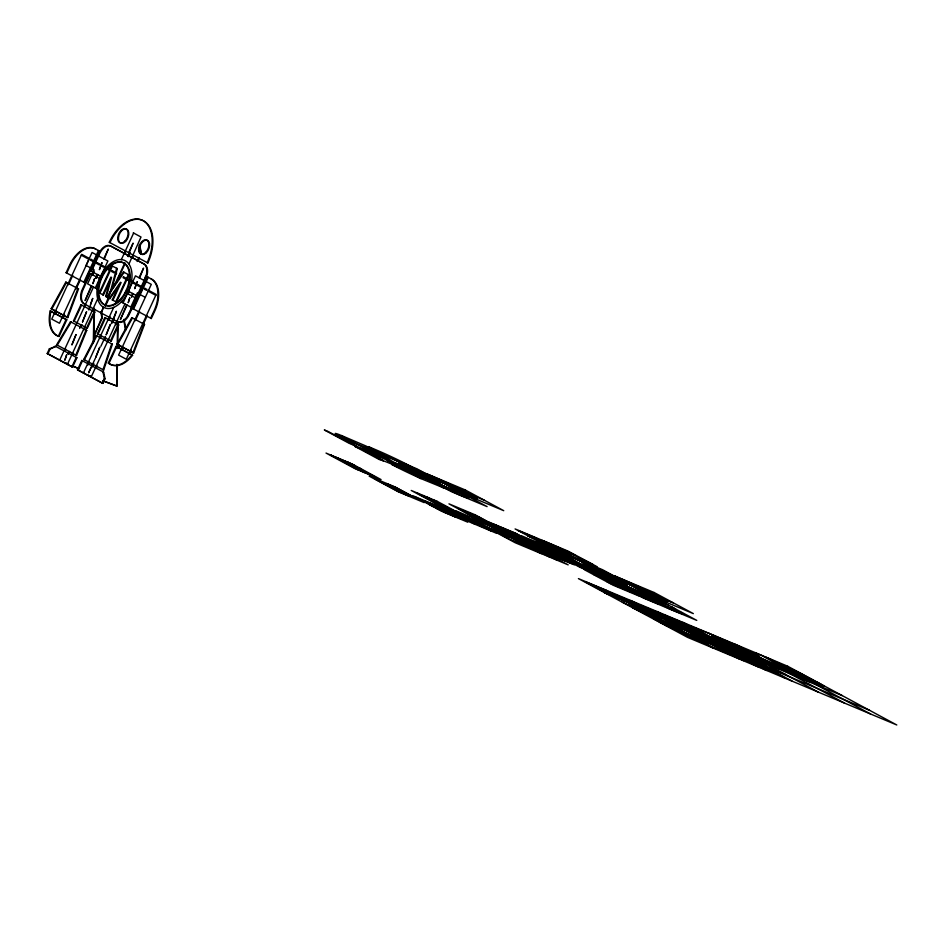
<?xml version="1.0" encoding="UTF-8"?>
<svg xmlns="http://www.w3.org/2000/svg" width="944" height="944" viewBox="0 0 944 944"><rect width="100%" height="100%" fill="white"/><g stroke="black" fill="none" stroke-linecap="round" stroke-linejoin="round"><path stroke-width="1.42" d="M93.303 342.92L93.845 314.281M93.904 311.414L93.952 308.546M93.845 341.763L94.471 308.83M117.386 364.585L116.973 386.108L116.867 364.313M117.162 348.525L117.67 321.326M117.705 347.368L118.189 321.597M105.716 296.392L110.873 277.099L102.707 294.764L103.403 295.059L111.569 277.394L106.412 296.676L105.716 296.392L109.952 298.587L121.127 282.539L112.961 300.204L112.265 299.909L120.431 282.244L109.256 298.292L109.952 298.587M117.316 268.615L116.619 268.32L110.755 290.268L111.451 290.563L117.316 268.615L111.746 265.701L99.191 292.864L103.403 295.059M103.675 370.048L112.395 344.218L96.146 335.545L83.745 359.404L103.675 370.048L102.979 369.753L111.699 343.923L112.395 344.218M67.083 317.314L77.833 288.604L78.541 288.899L67.791 317.609L51.153 308.723L65.797 282.114L66.493 282.409L51.849 309.018L51.153 308.723M132.951 352.773L143.83 324.134L144.526 324.429L133.647 353.068L117.009 344.194L131.782 317.656L132.49 317.939L117.705 344.477L117.009 344.194M76.535 355.44L86.742 330.4L70.481 321.727L56.616 344.796L76.535 355.44L75.839 355.145L86.034 330.105L86.742 330.4M123.086 302.941L135.464 275.837L151.3 284.368L118.602 355.097L126.307 359.251L156.185 294.445L148.55 290.327M127.829 294.375L128.986 291.838M84.512 282.551L66.092 272.71L69.632 265.052A26.515 16.154 -67.3 0 1 95.002 248.697L99.167 250.856L84.512 282.551L83.815 282.256L98.459 250.561L99.167 250.856M54.905 314.069L56.133 311.402M68.44 284.769L72.747 275.447M62.611 318.211L64.463 314.222M76.145 288.923L80.452 279.601M72.594 367.098L47.2 353.516L49.371 348.808L55.779 346.377L50.067 349.103L47.896 353.799L72.594 367.098L76.912 357.752L55.082 346.082M58.375 336.182L66.092 319.473L50.197 310.918A28.06 17.098 -67.3 0 0 58.375 336.182L59.071 336.465L66.788 319.768L50.197 310.918M84.476 303.933A11.965 7.292 -67.3 0 1 83.048 289.619L90.447 273.607L89.739 273.312L82.34 289.324A11.965 7.292 -67.3 0 0 83.768 303.638L117.788 321.869A11.965 7.292 -67.3 0 0 129.245 314.494L136.644 298.481L125.186 292.392L125.882 292.687M90.789 271.034L98.967 253.334A11.965 7.292 -67.3 0 1 110.424 245.959L143.748 263.895A11.965 7.292 -67.3 0 1 145.164 278.22L136.986 295.909L137.694 296.204L145.872 278.504A11.965 7.292 -67.3 0 0 144.444 264.19L111.05 246.207A11.965 7.292 -67.3 0 0 99.675 253.629L91.497 271.329L90.789 271.034L102.188 277.088L101.492 276.793M92.418 275.188L94.188 271.353M73.467 320.877L80.936 304.711L81.632 305.006L74.163 321.172L73.467 320.877L87.32 328.252L94.789 312.086L80.936 304.711M91.285 285.82L85.102 300.593L91.792 286.103M103.781 258.786L108.265 249.074L104.288 259.057M95.556 278.386L97.385 274.433M96.205 278.35L97.893 274.704M93.503 287.011L59.696 360.16L60.404 360.455M64.629 351.31L65.679 349.02M67.897 353.953L69.113 351.321M79.697 328.418L81.491 324.524M88.406 309.585L90.128 305.832M68.416 354.236L69.632 351.605M80.806 327.391L82.01 324.807M88.913 309.856L90.648 306.116M97.704 298.752L67.413 364.313L68.11 364.608M72.369 355.381L73.313 353.339M84.205 329.775L85.149 327.721M92.724 311.331L94.152 308.263M133.647 233.015L121.304 259.718M71.897 366.815L76.216 357.457L76.912 357.752M124.738 253.181L125.517 251.517M116.242 273.937L116.643 273.064M107.486 297.336L110.755 290.268L123.463 272.014L124.16 272.297L111.451 290.563M111.038 290.422L107.769 297.49L109.174 298.08L105.232 306.599M107.958 297.513L111.227 290.433L105.28 305.101M113.138 288.085L124.738 262.998M127.794 256.39L133.08 243.127L128.927 252.131L130.13 252.709L128.301 256.662M116.029 283.224L125.257 263.27M102.884 383.406L77.491 369.824L81.809 360.466L82.506 360.761L78.187 370.107L102.884 383.406L105.055 378.709L103.639 372.148L81.809 360.466M100.855 311.921L101.834 317.597L93.952 336.029L102.341 317.868L101.61 313.609M133.293 232.861L141.01 237.015L129.021 263.86M132.455 257.334L133.222 255.671M97.374 333.751L104.843 317.585L105.539 317.88L98.07 334.046L97.374 333.751L111.239 341.126L118.708 324.96L104.843 317.585M113.717 307.366L83.426 372.927L84.122 373.222M129.045 274.928L128.349 274.633L115.793 301.809L116.49 302.104L129.045 274.928L123.463 272.014M87.91 365.033L89.326 361.953M100.217 338.389L101.161 336.347M108.737 319.957L110.153 316.877M137.104 261.488L138.957 257.488M138.237 260.438L139.464 257.759M95.379 358.177L88.618 372.821L90.825 368.03M100.866 346.306L105.421 336.442M111.274 323.768L116.419 311.26L114.248 317.337M91.615 366.72L92.831 364.101M104.017 339.887L105.221 337.303M112.124 322.352L113.858 318.612M92.087 367.098L93.798 363.405M104.406 340.43L105.728 337.574M112.548 322.836L114.248 319.131M124.927 303.944L91.131 377.081L91.828 377.376M96.064 368.231L97.114 365.953M116.124 324.807L117.186 322.518M126.579 304.829L120.395 319.591L127.098 305.101M139.075 277.784L143.559 268.084L139.582 278.067M131.558 295.861L132.679 293.431M131.511 297.36L133.187 293.714M135.37 298.363L136.573 295.755M135.617 298.446L137.387 294.622M128.065 315.556L129.269 312.948M130.473 310.352L134.083 302.54M135.287 299.932L138.296 293.431M143.913 281.265L145.612 276.203M132.892 308.676L147.535 276.981L148.232 277.276L133.588 308.971L132.892 308.676L151.311 318.517L154.851 310.859A26.515 16.154 -67.3 0 0 151.689 279.141L147.535 276.981M108.289 363.051L116.006 346.354L132.597 355.204A28.06 17.098 -67.3 0 1 108.985 363.346L108.289 363.051A28.06 17.098 -67.3 0 0 131.9 354.92L132.597 355.204M108.985 363.346L116.702 346.649M117.764 347.227L118.956 344.631M118.271 347.51L119.475 344.914M102.188 383.122L104.359 378.414L102.943 371.853L103.639 372.148M121.752 350.059L122.991 347.404M135.287 320.771L139.594 311.449M129.47 354.212L131.31 350.224M143.004 324.925L147.311 315.603M95.297 287.979L107.899 261.004L92.064 252.473L86.057 265.465L94.07 269.783L87.58 283.825L97.173 288.994M100.123 279.448L101.881 275.672M106.448 268.592L106.401 268.639A25.724 15.682 -67.3 0 0 100.418 278.987M427.679 502.385L426.983 502.845L444.895 512.486L455.232 516.816L454.064 516.191M441.603 510.716L442.288 510.256L424.375 500.615M671.267 620.999L670.582 621.459L688.495 631.099L698.82 635.43L683.928 627.406M685.191 629.329L685.875 628.869L667.974 619.217L657.638 614.898L658.806 615.523M426.877 501.96L439.998 508.674M442.394 511.141L436.647 508.45M670.476 620.574L683.586 627.288M685.981 629.754L659.337 615.748M750.386 655.691L749.076 656.151L725.936 643.69L735.718 647.785M87.721 375.157L90.459 376.184M102.778 380.751L116.466 385.836M88.24 375.441L90.966 376.455M103.285 381.022L116.973 386.108M620.645 586.271L607.853 581.327L627.489 589.965M489.429 525.914L472.283 519.035L487.847 527.413L508.663 536.263M542.127 540.251L568.288 551.202L597.174 566.754L571.014 555.804L541.254 539.885L515.094 528.935L544.039 544.487L564.3 552.736L552.252 546.246L528.097 535.909M631.017 591.322L651.407 599.641L639.359 593.151L615.075 582.731M775.508 664.021L779.921 665.579L777.821 664.222M109.28 242.289L109.976 242.584A35.176 21.441 -67.3 0 1 143.653 220.884A35.176 21.441 -67.3 0 1 147.842 262.975L147.146 262.68A35.176 21.441 -67.3 0 0 142.945 220.589A35.176 21.441 -67.3 0 0 109.28 242.289L147.842 262.975M111.746 265.701L112.442 265.984L99.887 293.159L99.191 292.864M100.501 279.105L101.197 279.4L89.739 273.312M126.992 290.445L126.295 290.15L137.694 296.204M136.644 298.481L135.936 298.186L128.537 314.199A11.965 7.292 -67.3 0 1 117.091 321.585M66.092 272.71L66.788 273.005L70.328 265.347A26.515 16.154 -67.3 0 1 95.698 248.992M151.311 318.517L150.615 318.222L154.155 310.564A26.515 16.154 -67.3 0 0 150.993 278.846M101.598 313.066L100.902 312.783L103.462 307.237L101.409 313.054L102.117 313.349M94.789 312.086L94.093 311.791L86.624 327.957L87.32 328.252M118.708 324.96L118 324.677L110.531 340.843L111.239 341.126M66.092 319.473L66.788 319.768M70.481 321.727L71.178 322.022L57.313 345.079L56.616 344.796M366.744 446.5L372.927 449.084M96.146 335.545L96.843 335.84L84.441 359.688L83.745 359.404M395.512 463.02L443.22 482.998M445.238 483.871L484.473 500.308M441.509 485.074L413.401 472.543M469.557 497.169L421.85 477.192L369.187 448.837L416.894 468.814L487.116 506.621L451.338 491.647L433.78 482.195M432.706 482.018L438.877 484.602M442.04 487.045L448.223 489.629M518.173 530.563L536.062 538.056L545.656 543.225L527.779 535.732M543.98 544.487L570.141 555.438M361.222 468.944L359.133 468.071L361.611 469.144M512.981 532.664L511.506 531.873M349.374 464.413L352.018 465.569L349.764 464.625M580.265 561.066L561.586 553.526L580.348 563.863M582.188 561.869L605.635 571.981L628.303 583.947M516.061 534.257L518.291 535.519M433.744 500.06L436.069 501.37M425.591 496.981L422.747 495.458M514.527 534.103L525.006 538.493M365.741 472.035L363.664 471.162M515.955 534.882L526.433 539.26M522.988 537.997L524.534 538.894M432.364 500.568L437.686 503.494M442.83 504.957L448.164 507.884M457.238 512.108L436.281 503.341L416.387 492.626M545.455 549.29L518.315 537.809L489.44 522.256L515.589 533.207L544.476 548.759M631.383 585.256L605.222 574.306L576.347 558.754L602.508 569.704L661.248 601.34L635.088 590.378L606.201 574.825L632.362 585.787M553.007 553.42L531.472 544.405A25.724 1.215 24.8 0 0 523.767 540.251L545.302 549.266L574.33 564.842L548.169 553.88L519.294 538.328M572.831 561.798L574.577 562.801M472.602 520.392L451.645 511.613L475.174 524.274M552.405 553.833L553.951 554.73M461.262 516.132L466.596 519.058M471.74 520.522L477.074 523.448M550.34 553.385L560.819 557.774M415.218 496.91L422.9 501.052M429.697 503.01L440.034 507.341M551.78 554.163L562.246 558.553M558.659 557.196L560.889 558.459M584.253 567.946L586 568.949M444.718 509.866L450.961 513.229M627.76 586.637L604.313 576.536L581.646 564.559M629.683 587.439L648.363 594.98L629.601 584.655M517.371 540.617L524.911 543.768L549.821 557.137M525.124 543.85L557.361 560.299M563.969 560.063L564.913 560.63M471.563 521.678L474.49 523.318M482.042 526.068L484.956 527.696M439.821 508.568L440.518 508.899M428.753 504.202L433.202 506.598M453.804 514.751L461.073 518.787L450.748 514.456M445.851 511.825L446.583 512.155M641.719 593.882L667.88 604.833L696.766 620.385L670.606 609.435L640.858 593.516L614.697 582.554L643.572 598.107L669.733 609.069M667.833 604.833L642.262 594.13L666.169 606.26A26.515 1.251 24.8 0 0 671.29 606.697M615.759 583.652L593.847 574.471L621.176 587.487L606.933 581.516L610.449 583.416L632.362 592.584M631.335 591.499L649.212 598.98L658.806 604.148L640.929 596.655M49.371 348.808L50.067 349.103M47.2 353.516L47.896 353.799M104.359 378.414L105.055 378.709M64.003 362.39L66.611 363.487M71.827 365.67L78.352 368.408M64.511 362.661L68.428 364.301M72.346 365.942L78.871 368.679M606.001 590.342L585.044 581.563L608.561 594.224M594.661 586.082L599.995 589.021M605.139 590.472L610.461 593.398M610.39 592.667L631.347 601.446L651.242 612.149M77.491 369.824L78.187 370.107M619.465 596.891L624.786 599.829M629.943 601.281L635.265 604.207M604.962 591.628L607.877 593.269M615.441 596.018L618.355 597.658M631.56 603.405L634.403 604.939M642.038 607.794L644.882 609.328M604.077 592.419L813.362 680.058M604.62 592.667L630.191 603.369M673.296 621.624L683.621 625.955M792.028 671.668L817.752 682.441A35.176 1.652 24.8 0 1 810.955 681.863M688.306 628.48L694.548 631.831M704.979 635.513L706.478 636.315M709.298 637.188L711.682 638.463M679.137 624.893L698.253 633.896M700.955 634.026L692.495 629.459L699.858 632.846M641.295 609.281L662.889 618.32A28.06 1.322 24.8 0 0 631.383 603.948M701.722 634.439L702.961 635.1M718.148 641.365L716.071 640.492M641.613 609.446L647.785 612.042A26.515 1.251 24.8 0 1 681.45 627.843M704.436 635.902L708.177 637.578M709.027 637.696L714.809 640.799M715.528 640.539L721.83 643.867M683.409 627.182L684.117 627.512M697.392 633.365L704.672 637.389L694.336 633.07M706.997 637.271L706.313 636.846M709.746 638.758L713.924 641.011M622.356 602.213L644.268 611.429A28.06 1.322 24.8 0 1 632.586 607.724M689.439 630.439L690.182 630.769M722.29 644.256L720.213 643.383M718.655 642.876L721.027 644.15M723.847 645.023L725.346 645.826M716 642.121L717.57 642.97M632.964 607.971L842.249 695.61M766.87 664.446L741.146 653.673A35.176 1.652 24.8 0 0 785.797 674.641M666.688 623.064L645.153 614.048A25.724 1.215 24.8 0 0 637.436 609.895M662.181 622.037L672.659 626.415M663.62 622.804L674.099 627.194M660.245 622.662L869.518 710.301M726.644 650.593L758.882 667.042L718.891 647.36L743.589 660.658M684.247 633.377L682.772 632.586M687.326 634.97L689.557 636.232M685.792 634.816L696.271 639.206M687.232 635.583L697.71 639.973M695.811 639.595L693.734 638.486M411.419 466.95L426.605 474.077M796.252 672.777L764.404 656.67L770.8 659.349A23.034 1.086 24.8 0 0 799.816 672.989L810.518 678.748M347.699 462.159L355.463 465.84M344.1 460.648L348.301 462.643M436.116 506.515L454.666 515.282M712.012 638.061L703.54 634.085L732.296 649.566M704.849 634.864L698.041 631.772L726.786 647.254M338.235 458.206L343.309 460.637M331.108 455.209L339.333 459.15M93.645 260.686L95.733 261.807M106.613 267.671L110.531 269.772M126.437 278.338L130.166 280.344M141.423 286.41L143.523 287.542M89.302 258.432L81.68 254.325L51.743 319.096L59.46 323.249L88.984 259.34L81.278 255.187M106.212 268.533L110.011 270.574M126.048 279.212L129.765 281.218M141.034 287.283L143.122 288.404M148.125 291.189L155.843 295.342M90.187 267.612L92.488 268.839M137.977 293.336L140.267 294.575M145.305 297.36L137.281 293.053L130.791 307.095L121.257 301.962M112.265 299.909L116.49 302.104M634.191 586.436L615.252 576.241A35.176 1.652 24.8 0 1 659.915 597.21M635.218 586.991L654.145 597.186L693.333 613.612L674.075 603.24L634.84 586.814L654.098 597.174A35.176 1.652 24.8 0 0 660.942 597.764M870.639 714.03L761.159 655.242L754.763 652.564A23.034 1.086 24.8 0 1 750.539 652.28L761.23 658.039M791.709 672.718L786.387 670.535M65.797 282.114L78.541 288.899M131.782 317.656L144.526 324.429M397.141 460.967L407.843 466.737M432.647 480.083L443.338 485.841L462.029 493.382L459.929 492.025M393.034 458.819L445.71 487.187M386.037 456.153L368.313 446.606L374.485 449.191A26.515 1.251 24.8 0 1 408.138 464.991L411.608 466.855L377.978 453.238L380.09 454.595M571.226 555.874L553.503 546.328L559.674 548.912A26.515 1.251 24.8 0 1 593.328 564.713M735.376 644.327L844.479 703.079M758.02 656.753L735.341 644.776L711.894 634.675L722.597 640.433A23.034 1.086 24.8 0 1 751.613 654.074M709.215 633.377L818.318 692.117M551.721 550.163L546.411 547.98M709.711 636.563L690.961 626.297L709.64 633.766L720.343 639.536A23.034 1.086 24.8 0 0 716.107 639.241M683.055 622.415L792.158 681.167M784.889 678.004L775.295 672.836L757.407 665.343L767 670.511M731.588 649.401L741.182 654.57L723.305 647.077L713.711 641.908M516.132 534.103L511.282 532.121M564.276 560.028L559.438 558.046M673.792 618.969L692.754 629.188M542.234 548.417L535.354 545.585M721.133 644.882L686.961 627.135L705.074 636.563M703.209 635.831L715.587 642.557M503.376 528.321L511.129 532.51M551.367 554.175L559.131 558.352M501.547 527.566L509.3 531.732M549.538 553.408L557.29 557.574M503.058 528.628L499.978 527.377M551.202 554.553L548.122 553.314M656.894 611.464L765.997 670.205M679.09 623.701L660.116 613.494L639.159 604.715L658.133 614.922M649.637 609.104L668.612 619.311M469.074 513.088L488.036 523.306M503.27 531.507L522.244 541.726M630.734 600.502L739.836 659.254M620.869 597.056L640.764 607.771M604.573 589.552L713.676 648.304M676.128 628.669L671.278 626.686M677.285 629.495L675.29 628.48L676.754 629.27M687.397 634.805L682.559 632.822M655.903 618.06L649.024 615.228M595.522 585.953L614.509 596.171A25.724 1.215 24.8 0 1 624.609 600.95M663.219 622.816L670.972 626.993M661.378 622.049L669.131 626.226M674.641 629.034L682.406 633.212M663.054 623.193L659.974 621.954M672.812 628.267L680.565 632.445M674.323 629.329L671.243 628.09M426.865 497.016L446.76 507.73M462.123 516.002L481.11 526.221A25.724 1.215 24.8 0 1 491.21 531M440.341 508.792L453.533 515.967M346.991 461.864L375.747 477.345M341.492 459.551L370.237 475.033M335.946 457.25L364.585 472.661M348.537 464.342L330.412 454.925M346.66 463.61L359.05 470.336M51.849 309.018L67.791 317.609M117.705 344.477L133.647 353.068M116.006 346.354L131.9 354.92M139.854 245.275L141.317 253.759L139.334 245.003M124.101 319.284L125.823 329.22M123.829 320.429L125.552 330.365M129.245 291.259A25.724 15.682 -67.3 0 1 127.995 293.832M59.071 336.465A28.06 17.098 -67.3 0 1 50.893 311.213M426.299 473.676A35.176 1.652 24.8 0 1 470.962 494.644A35.176 1.652 24.8 0 1 464.165 494.066M809.527 681.686A23.034 1.086 24.8 0 1 780.275 667.951A23.034 1.086 24.8 0 1 784.724 668.328M743.518 651.077A23.034 1.086 24.8 0 1 772.758 664.812A23.034 1.086 24.8 0 1 768.31 664.434M613.482 596.289A25.724 1.215 24.8 0 1 614.509 596.171M633.648 605.234A26.515 1.251 24.8 0 1 628.527 604.797M592.879 567.639A23.034 1.086 24.8 0 1 621.907 581.268M623.205 581.964A23.034 1.086 24.8 0 1 618.981 581.681M586.743 566.542A23.034 1.086 24.8 0 1 590.968 566.825M617.057 580.879A23.034 1.086 24.8 0 1 588.041 567.238M480.083 526.339A25.724 1.215 24.8 0 1 481.11 526.221M559.544 555.568A23.034 1.086 24.8 0 1 588.796 569.291A23.034 1.086 24.8 0 1 584.348 568.913M569.539 559.131A23.034 1.086 24.8 0 1 540.298 545.396A23.034 1.086 24.8 0 1 544.747 545.774M90.872 259.281L90.482 260.143L92.547 261.264L92.949 260.391L90.872 259.281M97.126 262.644L96.725 263.506L99.486 264.993L99.887 264.131L97.126 262.644M94.435 278.999L92.96 283.566L94.435 278.999M101.928 262.786L99.439 269.547L101.928 262.786M102.436 265.5L102.035 266.373L103.51 267.164L103.911 266.291L102.436 265.5M105.15 266.963L104.749 267.825L105.516 268.238L105.917 267.376L105.15 266.963M66.587 354.979L64.888 360.042L66.587 354.979M76.004 334.589L71.968 344.737L76.004 334.589M86.553 311.791L82.506 321.928L86.553 311.791M92.689 298.493L90.53 304.57L92.689 298.493M112.112 270.716L111.711 271.577L113.988 272.804L114.377 271.931L112.112 270.716M123.475 276.828L123.074 277.701L125.34 278.917L125.741 278.055L123.475 276.828M99.734 347.368L95.686 357.505L99.734 347.368M110.271 324.559L106.224 334.695L110.271 324.559M131.936 281.383L131.535 282.256L132.313 282.669L132.703 281.796L131.936 281.383M133.954 282.468L133.552 283.342L135.016 284.132L135.417 283.259L133.954 282.468M129.729 298.009L128.266 302.576L129.729 298.009M137.222 281.796L134.744 288.557L137.222 281.796M137.977 284.64L137.576 285.501L140.326 286.988L140.727 286.126L137.977 284.64M144.904 288.368L144.503 289.242L146.58 290.351L146.981 289.489L144.904 288.368M383.299 460.802L379.311 459.563L354.614 446.264L362.154 449.415L383.299 460.802M436.86 478.797L450.666 485.192L436.919 478.797M457.687 490.019L471.493 496.414L457.746 490.019M410.805 495.565L409.495 496.025L386.356 483.564L396.138 487.67L410.805 495.565M625.872 581.362L639.607 587.77L625.872 581.362M647.726 593.127L661.461 599.534L647.726 593.127M752.462 658.853L766.198 665.26L752.462 658.853M805.916 677.922L819.652 684.329L805.916 677.922M418.534 472.118L407.289 467.776L428.092 477.263L413.838 471.304L417.366 473.192L439.279 482.372L414.77 471.115L427.549 476.059L422.676 473.428L400.763 464.259L418.534 472.118M710.738 641.601L699.504 637.247L720.296 646.746L706.053 640.775L709.569 642.675L731.482 651.856L706.973 640.598L719.765 645.543L714.879 642.911L692.967 633.731L710.738 641.601M401.058 467.835L383.913 460.967L364.679 450.618L385.494 459.457L401.058 467.835M686.689 630.899L669.544 624.031L685.108 632.409L705.923 641.259L686.689 630.899M377.423 452.247L357.162 443.999L341.221 435.42L365.375 445.757L377.423 452.247M443.409 487.777L423.018 479.469L407.076 470.879L431.373 481.298L443.409 487.777M759.826 664.08L739.565 655.832L723.623 647.254L747.79 657.602L759.826 664.08M777.478 673.485L757.088 665.178L741.146 656.587L765.442 667.007L777.478 673.485M375.393 454.017L356.773 446.359L337.551 436.01L359.829 445.639L375.393 454.017M512.356 538.269L493.736 530.611L509.288 538.989L531.578 548.629L512.356 538.269M712.637 645.047L694.029 637.389L709.581 645.767L731.871 655.407L712.637 645.047M328.123 431.538L324.335 429.957L349.032 443.255L356.572 446.406L328.123 431.538M355.416 443.267L341.94 437.627A28.06 1.322 24.8 0 1 339.521 434.712L355.416 443.267M376.538 452.884L363.499 447.421L376.656 454.512L389.695 459.976L376.538 452.884M465.227 489.936L425.98 473.51L464.495 494.243L503.73 510.68L465.227 489.936M400.445 465.758L387.406 460.306L400.563 467.386L413.602 472.85L400.445 465.758M405.33 470.147L391.866 464.507A28.06 1.322 24.8 0 0 421.225 478.714L405.33 470.147M460.672 493.275L435.101 482.573L459.008 494.703A26.515 1.251 24.8 0 0 464.129 495.14L460.672 493.275M574.778 555.202L553.184 546.151L543.272 540.818A28.06 1.322 24.8 0 1 574.778 555.202M475.127 514.81L448.966 503.848L477.841 519.401L504.002 530.363L475.127 514.81M352.171 464.023L326.022 453.061L354.897 468.613L381.057 479.576L352.171 464.023M479.552 517.477L458.595 508.698L477.558 518.917L498.515 527.696L479.552 517.477M547.225 546.552L521.064 535.602L549.939 551.154L576.1 562.105L547.225 546.552M574.861 558.128L548.7 547.178L577.586 562.73L603.747 573.681L574.861 558.128M515.684 533.478L493.983 524.404L531.519 542.009L515.684 533.478M437.379 501.406L411.218 490.455L440.105 505.996L466.265 516.958L437.343 501.406M654.121 592.502L614.874 576.064L634.132 586.436L673.379 602.862L654.121 592.502M507.317 532.145L481.157 521.182L510.031 536.735L536.192 547.697L507.317 532.145M482.089 521.784L455.928 510.834L484.815 526.374L510.975 537.337L482.089 521.784M513.748 535.897L492.792 527.118L511.766 537.337L532.723 546.104L513.748 535.897M577.079 562.636L550.918 551.674L579.793 567.226L605.954 578.188L577.079 562.636M604.715 574.212L578.554 563.249L607.44 578.802L633.601 589.764L604.715 574.212M395.3 487.069L369.139 476.118L398.026 491.671L424.186 502.621L395.3 487.069M375.488 479.174L398.628 491.635L408.41 495.73L375.488 479.174M467.964 517.867L441.804 506.916L470.69 522.469L496.851 533.419L467.964 517.867M555.733 555.037L545.254 550.647L553.267 554.966L541.939 550.222L549.656 554.376L571.568 563.568L555.733 555.037M438.972 506.668L412.811 495.718L441.698 511.27L467.858 522.221L438.972 506.668M512.45 538.127L486.29 527.177L515.164 542.729L541.325 553.68L512.45 538.127M539.295 549.314L513.135 538.351L542.068 553.916L568.17 564.866L539.295 549.314M610.615 580.69L584.454 569.739L613.34 585.292L639.501 596.242L610.615 580.69M681.91 612.892L660.316 603.841L670.228 609.175A28.06 1.322 24.8 0 0 681.91 612.892M787.697 666.24L578.412 578.601L687.515 637.342L896.8 724.98L787.697 666.24M684.27 623.359L663.313 614.579L682.276 624.798L703.233 633.577L684.27 623.359M715.068 639.3L738.208 651.761L747.99 655.856L715.068 639.3M756.805 657.319L759.07 658.534L756.805 657.319M768.215 663.467L770.493 664.682L768.215 663.467M667.573 623.677L657.095 619.299L665.119 623.606L653.791 618.863L661.496 623.016L683.421 632.209L667.573 623.677M664.246 622.474L666.322 623.595L664.246 622.474M670.5 625.848L673.261 627.323L670.5 625.848M686.949 634.179L665.26 625.117L702.796 642.711L686.949 634.179M810.979 682.465L783.284 667.55A25.724 1.215 24.8 0 0 778.316 667.125A25.724 1.215 24.8 0 0 810.979 682.465M769.761 665.213L742.067 650.298A25.724 1.215 24.8 0 1 774.729 665.638A25.724 1.215 24.8 0 1 769.761 665.213M570.99 559.91L543.296 545.007A25.724 1.215 24.8 0 0 538.328 544.582A25.724 1.215 24.8 0 0 570.99 559.91M585.787 569.692L558.105 554.789A25.724 1.215 24.8 0 1 590.755 570.117A25.724 1.215 24.8 0 1 585.787 569.692M121.717 301.49A25.724 15.682 -67.3 0 0 124.679 260.438A25.724 15.682 -67.3 0 0 96.996 290.209A25.724 15.682 -67.3 0 0 121.717 301.49M120.903 299.732A23.034 14.042 -67.3 0 0 123.664 262.928A23.034 14.042 -67.3 0 0 98.825 289.478A23.034 14.042 -67.3 0 0 120.903 299.732M146.391 252.673A7.611 4.637 -67.3 0 0 147.63 240.413A7.611 4.637 -67.3 0 0 139.299 248.85A7.611 4.637 -67.3 0 0 146.391 252.673M125.564 241.463A7.611 4.637 -67.3 0 0 126.803 229.203A7.611 4.637 -67.3 0 0 118.472 237.64A7.611 4.637 -67.3 0 0 125.564 241.463M145.695 252.378A7.611 4.637 -67.3 0 0 146.934 240.118A7.611 4.637 -67.3 0 0 138.603 248.567A7.611 4.637 -67.3 0 0 145.695 252.378M124.868 241.168A7.611 4.637 -67.3 0 0 126.107 228.908A7.611 4.637 -67.3 0 0 117.776 237.345A7.611 4.637 -67.3 0 0 124.868 241.168M119.676 299.98A23.034 14.042 -67.3 0 0 123.416 262.857A23.034 14.042 -67.3 0 0 98.2 288.416A23.034 14.042 -67.3 0 0 119.676 299.98M408.599 469.05A23.034 1.086 24.8 0 0 440.907 483.009A23.034 1.086 24.8 0 0 410.546 467.882A23.034 1.086 24.8 0 0 408.599 469.05"/></g></svg>
